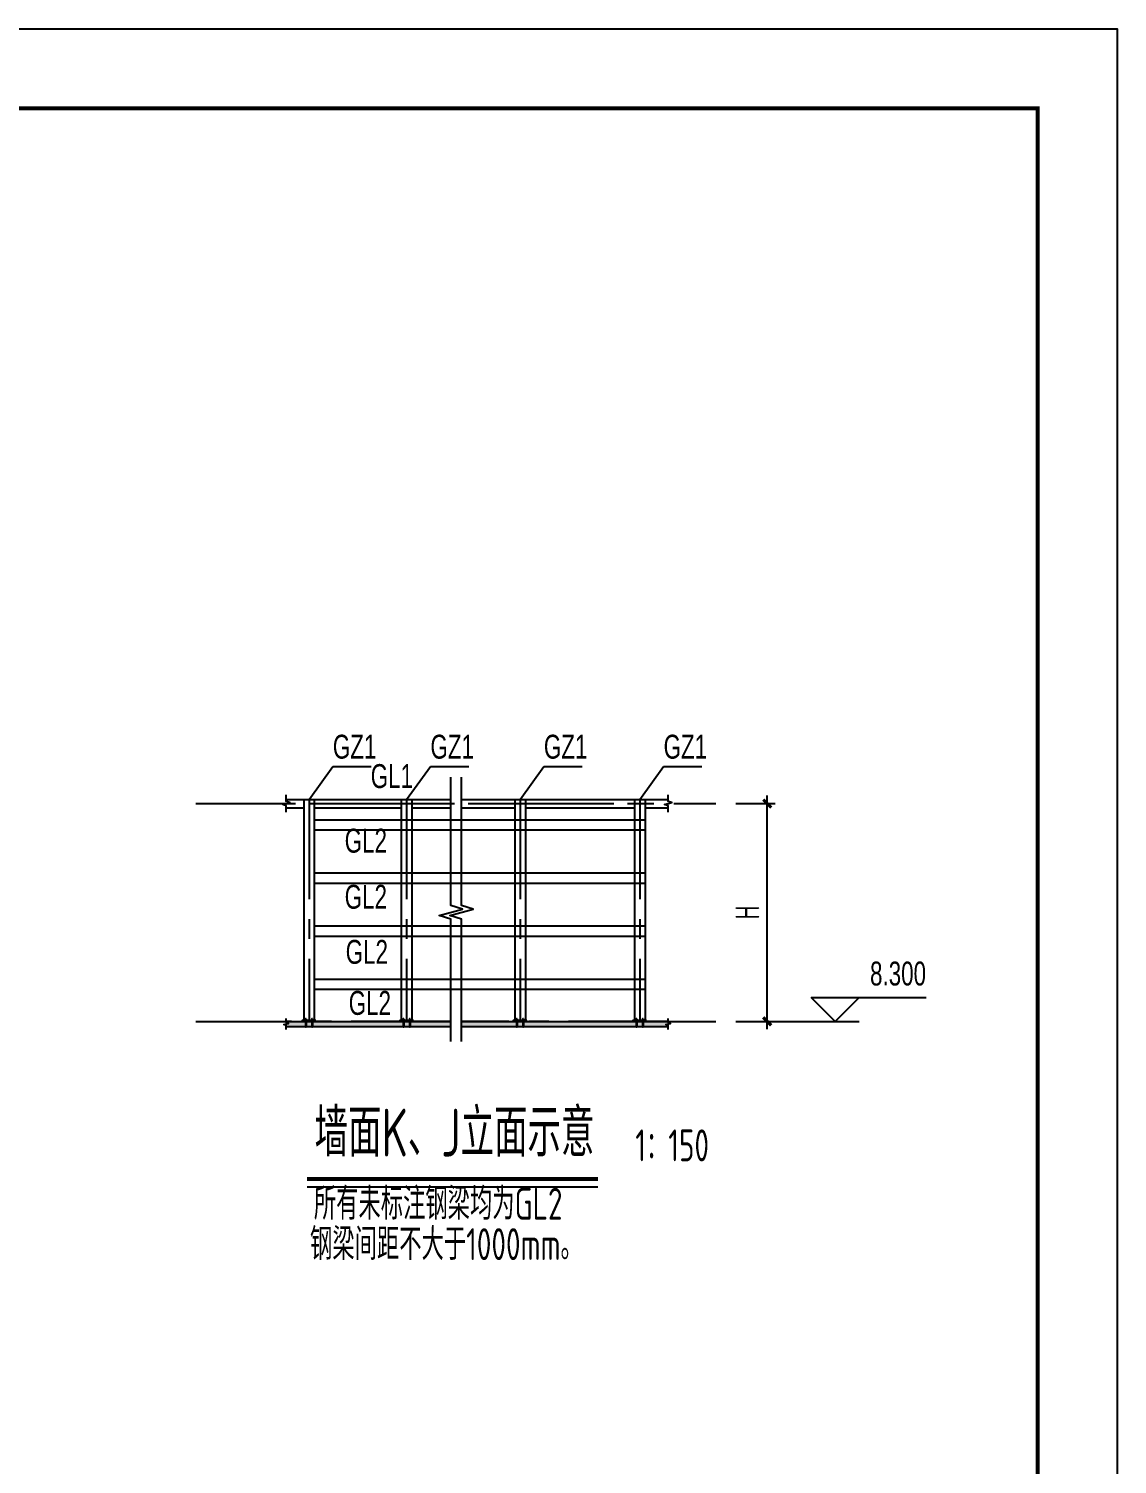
# Model space of a CAD drawing. Extents: x -803796 to -501762, y -1479216 to -846035.
# Drawn here: x -522259 to -501762, y -1300324 to -1273296 of the extents above; entities that cross this region are included whole.
import ezdxf
from ezdxf.enums import TextEntityAlignment as Align

# ---------------------------------------------------------------- set-up
doc = ezdxf.new("R2010")
doc.units = 0
doc.header["$LTSCALE"] = 1500
doc.linetypes.add('CENTER', pattern=[2, 1.25, -0.25, 0.25, -0.25])
doc.layers.get('0').update_dxf_attribs({"linetype": 'CONTINUOUS'})
doc.layers.get('Defpoints').update_dxf_attribs({"linetype": 'CONTINUOUS'})
for name, color, linetype in [('AR-INT DECO', 140, 'CONTINUOUS'), ('AXIS', 253, 'CENTER'), ('BORDER', 7, 'CONTINUOUS'), ('DIM', 3, 'CONTINUOUS'), ('HATCH', 254, 'CONTINUOUS'), ('NUM', 7, 'CONTINUOUS'), ('TEXT', 7, 'CONTINUOUS'), ('THIN', 7, 'CONTINUOUS')]:
    doc.layers.add(name, color=color, linetype=linetype)
doc.styles.add('TSSD_Dimension', font='Tssdeng.shx', dxfattribs={"width": 0.7, "bigfont": 'hztxt.shx'})
doc.styles.add('TSSD_Label', font='tj03-romans1.shx', dxfattribs={"width": 0.7, "bigfont": 'hztxt.shx'})
doc.styles.add('TSSD_NORM', font='tssdeng.shx', dxfattribs={"width": 0.7, "bigfont": 'hztxt.shx'})
doc.dimstyles.new('TSSD_150_150', dxfattribs={"dimtxt": 450, "dimasz": 150, "dimexe": 150, "dimexo": 375, "dimgap": 150, "dimtad": 1, "dimdec": 0, "dimzin": 0, "dimdsep": 46, "dimtxsty": 'TSSD_Dimension', "dimblk": 'ARCHTICK', "dimblk1": 'ARCHTICK', "dimblk2": 'ARCHTICK', "dimcen": 0, "dimdle": 150, "dimclrt": 7, "dimadec": 0, "dimazin": 0, "dimtfac": 1, "dimtdec": 0, "dimtix": 1, "dimtmove": 2, "dimatfit": 3, "dimfxl": 1, "dimtolj": 1, "dimtzin": 0, "dimarcsym": 0})

# ---------------------------------------------------------------- blocks, each defined once
blk = doc.blocks.new('_ArchTick')
at = {"color": 0, "linetype": 'ByBlock', "const_width": 0.4}
blk.add_lwpolyline([(-0.5, -0.5), (0.5, 0.5)], dxfattribs=at)
blk = doc.blocks.new('*D556')
at = {"layer": 'Defpoints', "color": 0, "transparency": 16777216}
for p in [(-509322, -1287885), (-508353, -1287885), (-509322, -1291985)]:
    blk.add_point(p, dxfattribs=at)
at = {"layer": 'DIM', "color": 0, "lineweight": -2, "transparency": 16777216}
for p, q in [((-508947, -1287885), (-508203, -1287885)), ((-508353, -1292135), (-508353, -1287735)), ((-508947, -1291985), (-508203, -1291985))]:
    blk.add_line(p, q, dxfattribs=at)
at = {"layer": 'DIM', "color": 0, "lineweight": -2, "transparency": 16777216, "xscale": 150, "yscale": 150, "zscale": 150}
for p, rotation in [((-508353, -1287885), 90), ((-508353, -1291985), 270)]:
    blk.add_blockref('_ArchTick', p, dxfattribs=dict(at, rotation=rotation))
at = {"layer": 'DIM', "color": 7, "transparency": 16777216, "insert": (-508728, -1289935), "char_height": 450, "attachment_point": 5, "rotation": 90, "style": 'TSSD_Dimension'}
blk.add_mtext('\\A1;H', dxfattribs=at)
blk = doc.blocks.new('A$C4FFD1A59')
at = {"layer": 'AR-INT DECO'}
for p, q in [((-513, 1623), (-513, 69)), ((-393, 1623), (-393, 69)), ((687, 1623), (687, 69)), ((807, 1623), (807, 69))]:
    blk.add_line(p, q, dxfattribs=at)
for points in [[(-1153, 1281), (1447, 1281), (1447, 1121), (-1153, 1121)], [(-513, 1623), (-393, 1623), (-393, 69), (-513, 69)], [(687, 1623), (807, 1623), (807, 69), (687, 69)]]:
    blk.add_lwpolyline(points, close=True, dxfattribs=at)

msp = doc.modelspace()

# ---------------------------------------------------------------- hatches: boundary and pattern name
at = {"layer": 'HATCH'}
h = msp.add_hatch(dxfattribs=at)
h.set_pattern_fill('ARMOREDW', color=256, scale=12.5, style=0)
h.set_pattern_definition([(50, (-252317.86, -858380.65), (89.657523, -7.844017), [9.375, -103.125]), (355, (-252317.86, -858380.65), (-17.343917, 94.024017), [7.5, -82.5]), (100.4514, (-252310.385, -858381.3), (72.313673, 86.179943), [7.967524, -87.642764]), (46.1842, (-252317.86, -858355.65), (133.40513, -20.689877), [14.0625, -154.6875]), (96.6356, (-252306.74, -858357.37), (116.832838, 121.764734), [11.951286, -131.464125]), (351.1842, (-252317.86, -858355.65), (116.832743, 121.764825), [11.25, -123.75]), (21, (-252305.36, -858361.9), (74.613382, -50.327361), [9.375, -103.125]), (326, (-252305.36, -858361.9), (30.414416, 90.643756), [7.5, -82.5]), (71.4514, (-252299.14, -858366.09), (105.027829, 40.316312), [7.967524, -87.642764]), (45, (-252317.86, -858380.65), (-70.710678, 70.710678), [])])
h.paths.add_polyline_path([(-514310, -1292085), (-514310, -1291985), (-517408.6, -1291985), (-517408.6, -1292085)])
h.paths.add_polyline_path([(-514110, -1291985), (-514110, -1292085), (-510218.3, -1292085), (-510218.3, -1291985)])

# ---------------------------------------------------------------- linework, layer by layer
at = {"layer": 'AR-INT DECO'}
for p, q in [((-517408.6, -1287808), (-517081.4, -1287808)), ((-517081.4, -1287808), (-517081.4, -1291985)), ((-517081.4, -1287808), (-514310, -1287808)), ((-516881.4, -1287808), (-516881.4, -1291985)), ((-515243.6, -1287808), (-515243.6, -1291985)), ((-515043.6, -1287808), (-515043.6, -1291985)), ((-515043.6, -1287808), (-514310, -1287808)), ((-514110, -1287808), (-513107.5, -1287808)), ((-514110, -1287808), (-510653.5, -1287808)), ((-513107.5, -1287808), (-513107.5, -1291985)), ((-512907.5, -1287808), (-512907.5, -1291985)), ((-512907.5, -1287808), (-510853.5, -1287808)), ((-510853.5, -1287808), (-510853.5, -1291985)), ((-510653.5, -1287808), (-510653.5, -1291985)), ((-510653.5, -1287808), (-510218.3, -1287808)), ((-517408.6, -1287962), (-517081.4, -1287962)), ((-516881.4, -1287962), (-515243.6, -1287962)), ((-515043.6, -1287962), (-514310, -1287962)), ((-514110, -1287962), (-513107.5, -1287962)), ((-512907.5, -1287962), (-510853.5, -1287962)), ((-510653.5, -1287962), (-510218.3, -1287962)), ((-516881.4, -1288188), (-510653.5, -1288188)), ((-516881.4, -1288382), (-510653.5, -1288382)), ((-516881.4, -1289188), (-510653.5, -1289188)), ((-516881.4, -1289382), (-510653.5, -1289382)), ((-516881.4, -1290188), (-510653.5, -1290188)), ((-516881.4, -1290382), (-510653.5, -1290382)), ((-516881.4, -1291188), (-510653.5, -1291188)), ((-516881.4, -1291382), (-510653.5, -1291382)), ((-517408.6, -1291985), (-514310, -1291985)), ((-517408.6, -1292085), (-514310, -1292085)), ((-514110, -1291985), (-510218.3, -1291985)), ((-514110, -1292085), (-510218.3, -1292085))]:
    msp.add_line(p, q, dxfattribs=at)
at = {"layer": 'AXIS'}
for p, q in [((-519113.7, -1287885), (-509321.6, -1287885)), ((-516981.4, -1287808), (-516981.4, -1291985)), ((-516981.4, -1287885), (-510753.5, -1287885)), ((-515143.6, -1287808), (-515143.6, -1291985)), ((-513007.5, -1287808), (-513007.5, -1291985)), ((-510753.5, -1287808), (-510753.5, -1291985)), ((-519113.7, -1291985), (-514310, -1291985)), ((-514310, -1291985), (-517408.6, -1291985)), ((-510218.3, -1291985), (-514110, -1291985)), ((-514110, -1291985), (-509321.6, -1291985))]:
    msp.add_line(p, q, dxfattribs=at)
at = {"layer": 'BORDER', "elevation": -3.1}
msp.add_lwpolyline([(-590861.8, -1336296), (-590861.8, -1273296), (-501761.8, -1273296), (-501761.8, -1336296)], close=True, dxfattribs=at)
at = {"layer": 'BORDER', "const_width": 75, "elevation": -3.1}
msp.add_lwpolyline([(-587111.8, -1334796), (-587111.8, -1274796), (-503261.8, -1274796), (-503261.8, -1334796)], close=True, dxfattribs=at)
at = {"layer": 'NUM', "const_width": 75, "elevation": -12.4}
msp.add_lwpolyline([(-517017, -1294951.8), (-511541.5, -1294951.8)], dxfattribs=at)
at = {"layer": 'NUM', "elevation": -12.4}
msp.add_lwpolyline([(-517017, -1295101.8), (-511541.5, -1295101.8)], dxfattribs=at)
at = {"layer": 'TEXT'}
for p, q in [((-516981.4, -1287808), (-516532.7, -1287188.9)), ((-516532.7, -1287188.9), (-515809.7, -1287188.9)), ((-515143.6, -1287808), (-514694.9, -1287188.9)), ((-514694.9, -1287188.9), (-513971.9, -1287188.9)), ((-513007.5, -1287808), (-512558.8, -1287188.9)), ((-512558.8, -1287188.9), (-511835.8, -1287188.9)), ((-510753.5, -1287808), (-510304.8, -1287188.9)), ((-510304.8, -1287188.9), (-509581.8, -1287188.9))]:
    msp.add_line(p, q, dxfattribs=at)
at = {"layer": 'THIN'}
for p, q in [((-507073, -1291985), (-507523, -1291535)), ((-507523, -1291535), (-506623, -1291535)), ((-507073, -1291985), (-506623, -1291535)), ((-506623, -1291535), (-505363, -1291535)), ((-508202.9, -1291985), (-506623, -1291985))]:
    msp.add_line(p, q, dxfattribs=at)
for points in [[(-514310, -1292361.9), (-514310, -1290061), (-514530, -1289991), (-514090, -1289871), (-514310, -1289801), (-514310, -1287389.7)], [(-514110, -1292361.9), (-514110, -1290061), (-514330, -1289991), (-513890, -1289871), (-514110, -1289801), (-514110, -1287389.7)], [(-517408.6, -1288048.2), (-517408.6, -1287925), (-517476.4, -1287903.5), (-517340.9, -1287866.5), (-517408.6, -1287845), (-517408.6, -1287721.8)], [(-510218.3, -1288048.2), (-510218.3, -1287925), (-510286, -1287903.5), (-510150.5, -1287866.5), (-510218.3, -1287845), (-510218.3, -1287721.8)], [(-517408.6, -1292141), (-517408.6, -1292061), (-517452.6, -1292047), (-517364.6, -1292023), (-517408.6, -1292009), (-517408.6, -1291929)], [(-510218.3, -1292141), (-510218.3, -1292061), (-510262.3, -1292047), (-510174.3, -1292023), (-510218.3, -1292009), (-510218.3, -1291929)]]:
    msp.add_lwpolyline(points, dxfattribs=at)

# ---------------------------------------------------------------- block references
at = {"layer": 'AR-INT DECO', "xscale": -0.1, "yscale": 0.1, "zscale": 0.1}
for p in [(-516966.8, -1292097.1), (-515128.9, -1292097.1), (-512992.8, -1292097.1), (-510738.8, -1292097.1)]:
    msp.add_blockref('A$C4FFD1A59', p, dxfattribs=at)

# ---------------------------------------------------------------- texts
at = {"layer": 'NUM', "style": 'TSSD_NORM', "width": 0.7}
for s, height, p in [('墙面K、J立面示意', 900, (-516876.6, -1294800.1, -12.4)), (' 1：150', 600, (-511091.5, -1294800.1, -12.4)), ('所有未标注钢梁均为GL2', 600, (-516890.3, -1295899.5, -12.4)), ('钢梁间距不大于1000mm。', 600, (-516962, -1296659.7, -12.4))]:
    msp.add_text(s, height=height, dxfattribs=at).set_placement(p, align=Align.BOTTOM_LEFT)
at = {"layer": 'TEXT', "style": 'TSSD_Label', "width": 0.7}
for s, p in [('GZ1', (-516532.7, -1287038.9)), ('GZ1', (-514694.9, -1287038.9)), ('GZ1', (-512558.8, -1287038.9)), ('GZ1', (-510304.8, -1287038.9)), ('GL1', (-515819.6, -1287592.5)), ('GL2', (-516309.7, -1288808.6, -3.1)), ('GL2', (-516309.7, -1289864.7, -3.1)), ('GL2', (-516290.7, -1290901.8, -3.1)), ('GL2', (-516233.5, -1291862.8, -3.1))]:
    msp.add_text(s, height=450, dxfattribs=at).set_placement(p)
at = {"layer": 'THIN', "style": 'TSSD_Label', "width": 0.7}
msp.add_text('8.300', height=450, dxfattribs=at).set_placement((-505363, -1291445), align=Align.BOTTOM_RIGHT)

# ---------------------------------------------------------------- dimensions: what is measured, and where the dimension line sits
at = {"layer": 'DIM'}
dim = msp.add_linear_dim(base=(-508352.9, -1287885), p1=(-509321.6, -1291985), p2=(-509321.6, -1287885), angle=90, text='H', dimstyle='TSSD_150_150', dxfattribs=at)
dim.commit()
dim.dimension.update_dxf_attribs({"geometry": '*D556', "text_midpoint": (-508727.9, -1289935)})

doc.saveas('drawing.dxf')
